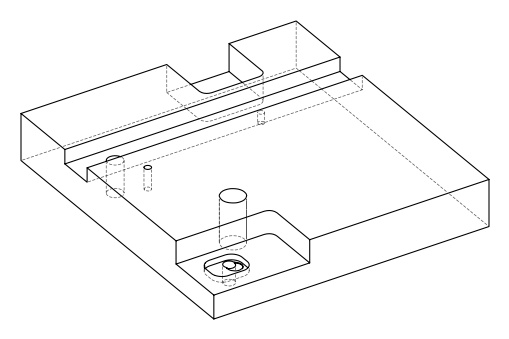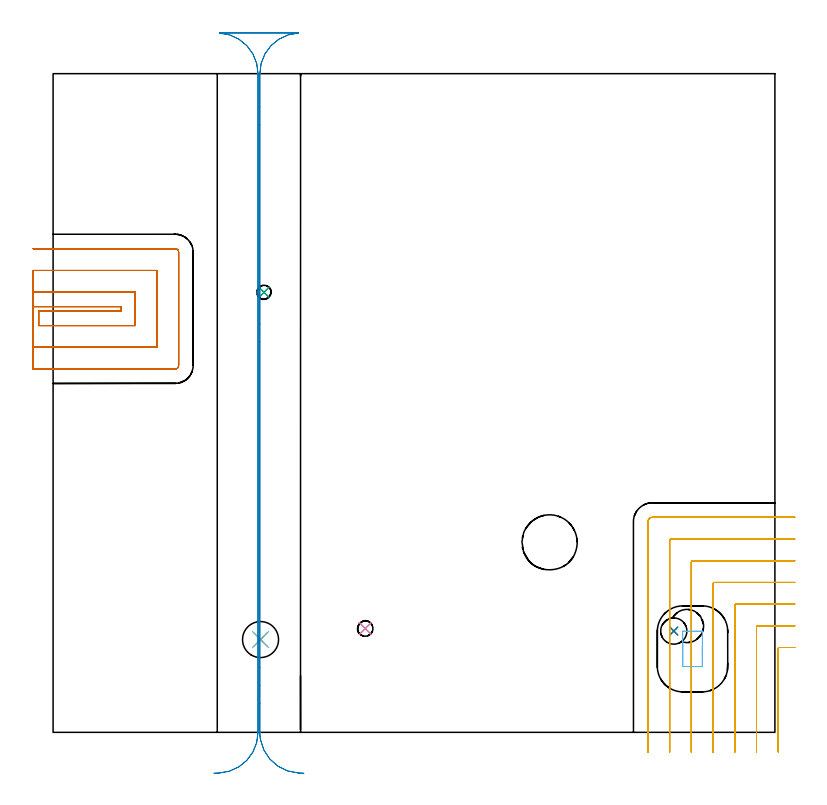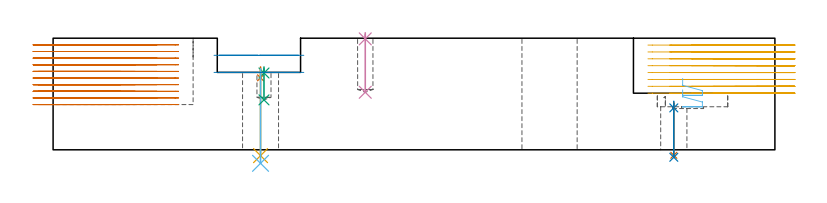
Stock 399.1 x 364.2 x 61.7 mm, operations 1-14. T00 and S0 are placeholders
(PLAN: 16 operations, 12 tool changes, 45.1 min)
(1 SPOT_DRILL | STEP1HOLE_1 | NXT0321_9005460120000 | 0.05 min | 2312 mm3)
(2 SPOT_DRILL_1 | STEP1HOLE_2 | NXT0321_9005460120000 | 0.04 min | 4188 mm3)
(3 SPOT_DRILL_2 | STEP1POCKET | NXT0321_9005460120000 | 0.03 min | 2013 mm3)
(4 SPOT_DRILL_3 | STEP1POCKET_2 | NXT0321_9005460120000 | 0.03 min | 0 mm3)
(5 DRILL_THROUGH_HOLE_INTO_CENTER | STEP1HOLE_1 | NXT0301_066 | 0.2 min | 2884 mm3)
(6 DRILL_TO_ENLARGE_THROUGH_HOLE | STEP1HOLE_1 | UGT0301_265 | 0.21 min | 13964 mm3)
(7 DRILL_THROUGH_HOLE_INTO_CENTER_1 | STEP1HOLE_2 | NXT0301_056 | 0.12 min | 1362 mm3)
(8 DRILL_TO_ENLARGE_THROUGH_HOLE_1 | STEP1HOLE_2 | NXT0301_106 | 0.13 min | 4615 mm3)
(9 DRILL_BLIND_HOLE_INTO_CENTER | STEP1POCKET | NXT0301_049 | 0.07 min | 704 mm3)
(10 DRILL_BLIND_HOLE_INTO_CENTER_1 | STEP1POCKET_2 | NXT0301_056 | 0.13 min | 1629 mm3)
(11 MILL_CORNER_NOTCH_RECTANGULAR | CORNER_NOTCH_RECTANGULAR | NXT0201_012 | Follow Part, ap 4, ae 75% | 17.09 min | 295995 mm3)
(12 MILL_RECTANGULAR_POCKET | POCKET_RECTANGULAR_STRAIGHT | UGT0201_006 | Follow Part, ap 7, ae 75% | 0.54 min | 11342 mm3)
(13 MILL_SLOT | SLOT_PARTIAL_RECTANGULAR | NXT0201_012 | Follow Part, ap 4, ae 75% | 16.55 min | 232825 mm3)
(14 MILL_RECTANGULAR_SLOT | SLOT_RECTANGULAR | UGT0201_009 | Follow Part, ap 11.25, ae 75% | 3.96 min | 308742 mm3)
(15 MILL_THROUGH_HOLE_FROM_SOLID_MATERIAL | STEP1HOLE | UGT0201_136 | Circular | 5.91 min | 45093 mm3)
(16 MILL_BLIND_HOLE_FROM_SOLID_MATERIAL | STEP1POCKET_1 | NXT0201_012 | Spiral | 0.05 min | 165 mm3)
(TOOL NXT0321_9005460120000 | NC Spot Drill, 142deg, 12mm, Carbide, Uncoated | D12 PA142 FL30 Z2)
(TOOL NXT0301_066 | Carbide Drill 9.5mm [860.1-0950-029A1-MM 2214] | D9.5 PA140 FL47 Z2)
(TOOL UGT0301_265 | Twist Drill 19.9 mm | D19.9 PA118 FL140 Z2)
(TOOL NXT0301_056 | Carbide Drill 8.5mm [860.1-0850-026A1-MM 2214] | D8.5 PA140 FL47 Z2)
(TOOL NXT0301_106 | Carbide Drill 14.5mm [860.1-1450-073A1-MM 2214] | D14.5 PA140 FL83 Z2)
(TOOL NXT0301_049 | Carbide Drill 7.8mm [860.1-0780-039A1-MM 2214] | D7.8 PA140 FL53 Z2)
(TOOL NXT0201_012 | ENDMILL 16mm [2P460-1600-NA 1630] | D16 FL38 Z6)
(TOOL UGT0201_006 | End Mill 28 mm | D28 FL25 Z2)
(TOOL UGT0201_009 | End Mill 45 mm | D45 FL63 Z6)
(TOOL UGT0201_136 | Carbide End Mill 20.0 | D20 FL30 Z4)
(OP 1 SPOT_DRILL)
G17 G21 G94 G90
T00 M6
G54
G17 G0 G90 X114.7 Y51.3 S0 M3
G43 Z71.7 H0
G94 G81 G98 Z39.8 F250. R45.8
G80
M5
M2
(OP 2 SPOT_DRILL_1)
G17 G21 G94 G90
T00 M6
G54
G17 G0 G90 X343.2 Y56. S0 M3
G43 Z71.7 H0
G94 G81 G98 Z23.167 F250. R26.8
G80
M5
M2
(OP 3 SPOT_DRILL_2)
G17 G21 G94 G90
T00 M6
G54
G17 G0 G90 X116.6 Y243.3 S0 M3
G43 Z71.7 H0
G94 G81 G98 Z42.46 F250. R45.8
G80
M5
M2
(OP 4 SPOT_DRILL_3)
G17 G21 G94 G90
T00 M6
G54
G17 G0 G90 X172.6 Y57.4 S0 M3
G43 Z71.7 H0
G94 G81 G98 Z61.334 F250. R64.7
G80
M5
M2
(OP 5 DRILL_THROUGH_HOLE_INTO_CENTER)
G17 G21 G94 G90
T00 M6
G54
G17 G0 G90 X114.7 Y51.3 S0 M3
G43 Z71.7 H1
G94 G73 G98 Z-3.229 F250. Q9.206 R44.8
G80
M5
M2
(OP 6 DRILL_TO_ENLARGE_THROUGH_HOLE)
G17 G21 G94 G90
T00 M6
G54
G17 G0 G90 X114.7 Y51.3 S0 M3
G43 Z71.7 H0
G94 G81 G98 Z-7.479 F250. R44.8
G80
M5
M2
(OP 7 DRILL_THROUGH_HOLE_INTO_CENTER_1)
G17 G21 G94 G90
T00 M6
G54
G17 G0 G90 X343.2 Y56. S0 M3
G43 Z71.7 H1
G94 G81 G98 Z-3.047 F250. R25.8
G80
M5
M2
(OP 8 DRILL_TO_ENLARGE_THROUGH_HOLE_1)
G17 G21 G94 G90
T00 M6
G54
G17 G0 G90 X343.2 Y56. S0 M3
G43 Z71.7 H1
G94 G81 G98 Z-4.139 F250. R25.8
G80
M5
M2
(OP 9 DRILL_BLIND_HOLE_INTO_CENTER)
G17 G21 G94 G90
T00 M6
G54
G17 G0 G90 X116.6 Y243.3 S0 M3
G43 Z71.7 H1
G94 G81 G98 Z27.6 F250. R44.8
G80
M5
M2
(OP 10 DRILL_BLIND_HOLE_INTO_CENTER_1)
G17 G21 G94 G90
T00 M6
G54
G17 G0 G90 X172.6 Y57.4 S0 M3
G43 Z71.7 H1
G94 G81 G98 Z31.8 F250. R63.7
G80
M5
M2
(OP 11 MILL_CORNER_NOTCH_RECTANGULAR)
G17 G21 G94 G90
T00 M6
G54
G17 G0 G90 X410.1 Y46.9 S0 M3
G43 Z71.7 H1
Z57.9
G94 G1 X407.1 F250.
X401.694 F500.
G3 X400.9 Y46.106 R0.8
G1 Y-7.795
Y-10.795 F250.
G0 Z71.7
X410.1 Y58.9
Z57.9
G1 X407.1
X389.694 F500.
G3 X388.9 Y58.106 R0.8
G1 Y-8.
Y-11. F250.
G0 Z71.7
X410.1 Y70.9
Z57.9
G1 X407.1
X377.695 F500.
G3 X376.9 Y70.105 R0.8
G1 Y-8.
Y-11. F250.
G0 Z71.7
X410.1 Y82.9
Z57.9
G1 X407.1
X365.695 F500.
G3 X364.9 Y82.105 R0.8
G1 Y-8.
Y-11. F250.
G0 Z71.7
X410.1 Y94.9
Z57.9
G1 X407.1
X353.695 F500.
G3 X352.9 Y94.105 R0.8
G1 Y-8.
Y-11. F250.
G0 Z71.7
X410.1 Y106.9
Z57.9
G1 X407.1
X341.696 F500.
G3 X340.9 Y106.104 R0.8
G1 Y-8.
Y-11. F250.
G0 Z71.7
X410.1 Y118.9
Z57.9
G1 X407.1
X331.3 F500.
G3 X328.9 Y116.5 R2.4
G1 Y-8.
Y-11. F250.
G0 Z71.7
X410.1 Y46.9
Z54.1
G1 X407.1
X401.694 F500.
G3 X400.9 Y46.106 R0.8
G1 Y-7.795
Y-10.795 F250.
G0 Z71.7
X410.1 Y58.9
Z54.1
G1 X407.1
X389.694 F500.
G3 X388.9 Y58.106 R0.8
G1 Y-8.
Y-11. F250.
G0 Z71.7
X410.1 Y70.9
Z54.1
G1 X407.1
X377.695 F500.
G3 X376.9 Y70.105 R0.8
G1 Y-8.
Y-11. F250.
G0 Z71.7
X410.1 Y82.9
Z54.1
G1 X407.1
X365.695 F500.
G3 X364.9 Y82.105 R0.8
G1 Y-8.
Y-11. F250.
G0 Z71.7
X410.1 Y94.9
Z54.1
G1 X407.1
X353.695 F500.
G3 X352.9 Y94.105 R0.8
G1 Y-8.
Y-11. F250.
G0 Z71.7
X410.1 Y106.9
Z54.1
G1 X407.1
X341.696 F500.
G3 X340.9 Y106.104 R0.8
G1 Y-8.
Y-11. F250.
G0 Z71.7
X410.1 Y118.9
Z54.1
G1 X407.1
X331.3 F500.
G3 X328.9 Y116.5 R2.4
G1 Y-8.
Y-11. F250.
G0 Z71.7
X410.1 Y46.9
Z50.3
G1 X407.1
X401.694 F500.
G3 X400.9 Y46.106 R0.8
G1 Y-7.795
Y-10.795 F250.
G0 Z71.7
X410.1 Y58.9
Z50.3
G1 X407.1
X389.694 F500.
G3 X388.9 Y58.106 R0.8
G1 Y-8.
Y-11. F250.
G0 Z71.7
X410.1 Y70.9
Z50.3
G1 X407.1
X377.695 F500.
G3 X376.9 Y70.105 R0.8
G1 Y-8.
Y-11. F250.
G0 Z71.7
X410.1 Y82.9
Z50.3
G1 X407.1
X365.695 F500.
G3 X364.9 Y82.105 R0.8
G1 Y-8.
Y-11. F250.
G0 Z71.7
X410.1 Y94.9
Z50.3
G1 X407.1
X353.695 F500.
G3 X352.9 Y94.105 R0.8
G1 Y-8.
Y-11. F250.
G0 Z71.7
X410.1 Y106.9
Z50.3
G1 X407.1
X341.696 F500.
G3 X340.9 Y106.104 R0.8
G1 Y-8.
Y-11. F250.
G0 Z71.7
X410.1 Y118.9
Z50.3
G1 X407.1
X331.3 F500.
G3 X328.9 Y116.5 R2.4
G1 Y-8.
Y-11. F250.
G0 Z71.7
X410.1 Y46.9
Z46.5
G1 X407.1
X401.694 F500.
G3 X400.9 Y46.106 R0.8
G1 Y-7.795
Y-10.795 F250.
G0 Z71.7
X410.1 Y58.9
Z46.5
G1 X407.1
X389.694 F500.
G3 X388.9 Y58.106 R0.8
G1 Y-8.
Y-11. F250.
G0 Z71.7
X410.1 Y70.9
Z46.5
G1 X407.1
X377.695 F500.
G3 X376.9 Y70.105 R0.8
G1 Y-8.
Y-11. F250.
G0 Z71.7
X410.1 Y82.9
Z46.5
G1 X407.1
X365.695 F500.
G3 X364.9 Y82.105 R0.8
G1 Y-8.
Y-11. F250.
G0 Z71.7
X410.1 Y94.9
Z46.5
G1 X407.1
X353.695 F500.
G3 X352.9 Y94.105 R0.8
G1 Y-8.
Y-11. F250.
G0 Z71.7
X410.1 Y106.9
Z46.5
G1 X407.1
X341.696 F500.
G3 X340.9 Y106.104 R0.8
G1 Y-8.
Y-11. F250.
G0 Z71.7
X410.1 Y118.9
Z46.5
G1 X407.1
X331.3 F500.
G3 X328.9 Y116.5 R2.4
G1 Y-8.
Y-11. F250.
G0 Z71.7
X410.1 Y46.9
Z42.7
G1 X407.1
X401.694 F500.
G3 X400.9 Y46.106 R0.8
G1 Y-7.795
Y-10.795 F250.
G0 Z71.7
X410.1 Y58.9
Z42.7
G1 X407.1
X389.694 F500.
G3 X388.9 Y58.106 R0.8
G1 Y-8.
Y-11. F250.
G0 Z71.7
X410.1 Y70.9
Z42.7
G1 X407.1
X377.695 F500.
G3 X376.9 Y70.105 R0.8
G1 Y-8.
Y-11. F250.
G0 Z71.7
X410.1 Y82.9
Z42.7
G1 X407.1
X365.695 F500.
G3 X364.9 Y82.105 R0.8
G1 Y-8.
Y-11. F250.
G0 Z71.7
X410.1 Y94.9
Z42.7
G1 X407.1
X353.695 F500.
G3 X352.9 Y94.105 R0.8
G1 Y-8.
Y-11. F250.
G0 Z71.7
X410.1 Y106.9
Z42.7
G1 X407.1
X341.696 F500.
G3 X340.9 Y106.104 R0.8
G1 Y-8.
Y-11. F250.
G0 Z71.7
X410.1 Y118.9
Z42.7
G1 X407.1
X331.3 F500.
G3 X328.9 Y116.5 R2.4
G1 Y-8.
Y-11. F250.
G0 Z71.7
X410.1 Y46.9
Z38.9
G1 X407.1
X401.694 F500.
G3 X400.9 Y46.106 R0.8
G1 Y-7.795
Y-10.795 F250.
G0 Z71.7
X410.1 Y58.9
Z38.9
G1 X407.1
X389.694 F500.
G3 X388.9 Y58.106 R0.8
G1 Y-8.
Y-11. F250.
G0 Z71.7
X410.1 Y70.9
Z38.9
G1 X407.1
X377.695 F500.
G3 X376.9 Y70.105 R0.8
G1 Y-8.
Y-11. F250.
G0 Z71.7
X410.1 Y82.9
Z38.9
G1 X407.1
X365.695 F500.
G3 X364.9 Y82.105 R0.8
G1 Y-8.
Y-11. F250.
G0 Z71.7
X410.1 Y94.9
Z38.9
G1 X407.1
X353.695 F500.
G3 X352.9 Y94.105 R0.8
G1 Y-8.
Y-11. F250.
G0 Z71.7
X410.1 Y106.9
Z38.9
G1 X407.1
X341.696 F500.
G3 X340.9 Y106.104 R0.8
G1 Y-8.
Y-11. F250.
G0 Z71.7
X410.1 Y118.9
Z38.9
G1 X407.1
X331.3 F500.
G3 X328.9 Y116.5 R2.4
G1 Y-8.
Y-11. F250.
G0 Z71.7
X410.1 Y46.9
Z35.1
G1 X407.1
X401.694 F500.
G3 X400.9 Y46.106 R0.8
G1 Y-7.795
Y-10.795 F250.
G0 Z71.7
X410.1 Y58.9
Z35.1
G1 X407.1
X389.694 F500.
G3 X388.9 Y58.106 R0.8
G1 Y-8.
Y-11. F250.
G0 Z71.7
X410.1 Y70.9
Z35.1
G1 X407.1
X377.695 F500.
G3 X376.9 Y70.105 R0.8
G1 Y-8.
Y-11. F250.
G0 Z71.7
X410.1 Y82.9
Z35.1
G1 X407.1
X365.695 F500.
G3 X364.9 Y82.105 R0.8
G1 Y-8.
Y-11. F250.
G0 Z71.7
X410.1 Y94.9
Z35.1
G1 X407.1
X353.695 F500.
G3 X352.9 Y94.105 R0.8
G1 Y-8.
Y-11. F250.
G0 Z71.7
X410.1 Y106.9
Z35.1
G1 X407.1
X341.696 F500.
G3 X340.9 Y106.104 R0.8
G1 Y-8.
Y-11. F250.
G0 Z71.7
X410.1 Y118.9
Z35.1
G1 X407.1
X331.3 F500.
G3 X328.9 Y116.5 R2.4
G1 Y-8.
Y-11. F250.
G0 Z71.7
X410.1 Y46.9
Z31.3
G1 X407.1
X401.694 F500.
G3 X400.9 Y46.106 R0.8
G1 Y-7.795
Y-10.795 F250.
G0 Z71.7
X410.1 Y58.9
Z31.3
G1 X407.1
X389.694 F500.
G3 X388.9 Y58.106 R0.8
G1 Y-8.
Y-11. F250.
G0 Z71.7
X410.1 Y70.9
Z31.3
G1 X407.1
X377.695 F500.
G3 X376.9 Y70.105 R0.8
G1 Y-8.
Y-11. F250.
G0 Z71.7
X410.1 Y82.9
Z31.3
G1 X407.1
X365.695 F500.
G3 X364.9 Y82.105 R0.8
G1 Y-8.
Y-11. F250.
G0 Z71.7
X410.1 Y94.9
Z31.3
G1 X407.1
X353.695 F500.
G3 X352.9 Y94.105 R0.8
G1 Y-8.
Y-11. F250.
G0 Z71.7
X410.1 Y106.9
Z31.3
G1 X407.1
X341.696 F500.
G3 X340.9 Y106.104 R0.8
G1 Y-8.
Y-11. F250.
G0 Z71.7
X410.1 Y118.9
Z31.3
G1 X407.1
X331.3 F500.
G3 X328.9 Y116.5 R2.4
G1 Y-8.
Y-11. F250.
G0 Z71.7
M5
M2
(OP 12 MILL_RECTANGULAR_POCKET)
G17 G21 G94 G90
T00 M6
G54
G17 G0 G90 X348.1 Y50.594 S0 M3
G43 Z71.7 H0
Z39.433
G94 G1 Y36.5 Z35.657 F250.
Y36.468 Z35.648
X348.126 Y36.426 Z35.635
X348.168 Y36.4 Z35.622
X358.941 Y36.403 Z32.735
X359. Y36.468 Z32.711
Y36.5 Z32.702
Y46.15 Z30.117
Y55.8 F500.
X358.995 Y55.855
X358.955 Y55.895
X358.9 Y55.9
X348.2
X348.145 Y55.895
X348.105 Y55.855
X348.1 Y55.8
Y36.5
X348.105 Y36.445
X348.145 Y36.405
X348.2 Y36.4
X358.9
X358.955 Y36.405
X358.995 Y36.445
X359. Y36.5
Y46.15
Y47.15
G0 X348.1 Y50.594 Z33.117
G1 Y36.5 Z29.34 F250.
Y36.468 Z29.331
X348.126 Y36.426 Z29.318
X348.168 Y36.4 Z29.305
X358.941 Y36.403 Z26.418
X359. Y36.468 Z26.394
Y36.5 Z26.386
Y46.15 Z23.8
Y55.8 F500.
X358.995 Y55.855
X358.955 Y55.895
X358.9 Y55.9
X348.2
X348.145 Y55.895
X348.105 Y55.855
X348.1 Y55.8
Y36.5
X348.105 Y36.445
X348.145 Y36.405
X348.2 Y36.4
X358.9
X358.955 Y36.405
X358.995 Y36.445
X359. Y36.5
Y46.15
Y47.15
G0 Z71.7
M5
M2
(OP 13 MILL_SLOT)
G17 G21 G94 G90
T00 M6
G54
G17 G0 G90 X-11. Y235.4 S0 M3
G43 Z71.7 H1
Z58.03
G94 G1 X-8. F250.
X37.4 F500.
Y232.9
X-8.
Y224.9
X45.4
Y243.4
X-8.
X-11. F250.
Y212.9
X-8.
X57.4 F500.
Y255.4
X-8.
X-11. F250.
Y200.9
X-8.
X67.5 F500.
G3 X69.4 Y202.8 R1.9
G1 Y265.5
G3 X67.5 Y267.4 R1.9
G1 X-8.
X-11. F250.
G0 Y235.4 Z54.36
G1 X-8.
X37.4 F500.
Y232.9
X-8.
Y224.9
X45.4
Y243.4
X-8.
X-11. F250.
Y212.9
X-8.
X57.4 F500.
Y255.4
X-8.
X-11. F250.
Y200.9
X-8.
X67.5 F500.
G3 X69.4 Y202.8 R1.9
G1 Y265.5
G3 X67.5 Y267.4 R1.9
G1 X-8.
X-11. F250.
G0 Y235.4 Z50.69
G1 X-8.
X37.4 F500.
Y232.9
X-8.
Y224.9
X45.4
Y243.4
X-8.
X-11. F250.
Y212.9
X-8.
X57.4 F500.
Y255.4
X-8.
X-11. F250.
Y200.9
X-8.
X67.5 F500.
G3 X69.4 Y202.8 R1.9
G1 Y265.5
G3 X67.5 Y267.4 R1.9
G1 X-8.
X-11. F250.
G0 Y235.4 Z47.02
G1 X-8.
X37.4 F500.
Y232.9
X-8.
Y224.9
X45.4
Y243.4
X-8.
X-11. F250.
Y212.9
X-8.
X57.4 F500.
Y255.4
X-8.
X-11. F250.
Y200.9
X-8.
X67.5 F500.
G3 X69.4 Y202.8 R1.9
G1 Y265.5
G3 X67.5 Y267.4 R1.9
G1 X-8.
X-11. F250.
G0 Y235.4 Z43.35
G1 X-8.
X37.4 F500.
Y232.9
X-8.
Y224.9
X45.4
Y243.4
X-8.
X-11. F250.
Y212.9
X-8.
X57.4 F500.
Y255.4
X-8.
X-11. F250.
Y200.9
X-8.
X67.5 F500.
G3 X69.4 Y202.8 R1.9
G1 Y265.5
G3 X67.5 Y267.4 R1.9
G1 X-8.
X-11. F250.
G0 Y235.4 Z39.68
G1 X-8.
X37.4 F500.
Y232.9
X-8.
Y224.9
X45.4
Y243.4
X-8.
X-11. F250.
Y212.9
X-8.
X57.4 F500.
Y255.4
X-8.
X-11. F250.
Y200.9
X-8.
X67.5 F500.
G3 X69.4 Y202.8 R1.9
G1 Y265.5
G3 X67.5 Y267.4 R1.9
G1 X-8.
X-11. F250.
G0 Y235.4 Z36.01
G1 X-8.
X37.4 F500.
Y232.9
X-8.
Y224.9
X45.4
Y243.4
X-8.
X-11. F250.
Y212.9
X-8.
X57.4 F500.
Y255.4
X-8.
X-11. F250.
Y200.9
X-8.
X67.5 F500.
G3 X69.4 Y202.8 R1.9
G1 Y265.5
G3 X67.5 Y267.4 R1.9
G1 X-8.
X-11. F250.
G0 Y235.4 Z32.34
G1 X-8.
X37.4 F500.
Y232.9
X-8.
Y224.9
X45.4
Y243.4
X-8.
X-11. F250.
Y212.9
X-8.
X57.4 F500.
Y255.4
X-8.
X-11. F250.
Y200.9
X-8.
X67.5 F500.
G3 X69.4 Y202.8 R1.9
G1 Y265.5
G3 X67.5 Y267.4 R1.9
G1 X-8.
X-11. F250.
G0 Y235.4 Z28.67
G1 X-8.
X37.4 F500.
Y232.9
X-8.
Y224.9
X45.4
Y243.4
X-8.
X-11. F250.
Y212.9
X-8.
X57.4 F500.
Y255.4
X-8.
X-11. F250.
Y200.9
X-8.
X67.5 F500.
G3 X69.4 Y202.8 R1.9
G1 Y265.5
G3 X67.5 Y267.4 R1.9
G1 X-8.
X-11. F250.
G0 Y235.4 Z25.
G1 X-8.
X37.4 F500.
Y232.9
X-8.
Y224.9
X45.4
Y243.4
X-8.
X-11. F250.
Y212.9
X-8.
X57.4 F500.
Y255.4
X-8.
X-11. F250.
Y200.9
X-8.
X67.5 F500.
G3 X69.4 Y202.8 R1.9
G1 Y265.5
G3 X67.5 Y267.4 R1.9
G1 X-8.
X-11. F250.
G0 Z71.7
M5
M2
(OP 14 MILL_RECTANGULAR_SLOT)
G17 G21 G94 G90
T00 M6
G54
G17 G0 G90 X138.635 Y-22.625 S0 M3
G43 Z71.7 H0
Z52.25
G94 G1 X135.639 Y-22.47 F250.
G2 X114.687 Y-4.157 R22.5 F500.
X114.3 Y0. R22.5 F402.
G1 Y15.819
Y25.819 F495.
Y35.819 F500.
Y215.819 F435.
Y225.819 F500.
Y335.819 F403.
Y345.819 F486.
Y364.2 F500.
G2 X135.638 Y386.67 R22.5
G1 Y386.7
X91.962
Y386.67
G2 X113.3 Y364.2 R22.5
G1 Y0.
G2 X91.961 Y-22.47 R22.5
G1 X88.965 Y-22.625 F250.
G0 X138.635 Z42.8
G1 X135.639 Y-22.47
G2 X114.687 Y-4.157 R22.5 F500.
X114.3 Y0. R22.5 F389.
G1 Y15.819
Y25.819 F477.
Y35.819 F500.
Y215.819 F419.
Y225.819 F492.
Y335.819 F390.
Y345.819 F469.
Y364.2 F500.
G2 X135.638 Y386.67 R22.5
G1 Y386.7
X91.962
Y386.67
G2 X113.3 Y364.2 R22.5
G1 Y0.
G2 X91.961 Y-22.47 R22.5
G1 X88.965 Y-22.625 F250.
G0 Z71.7
M5
M2
